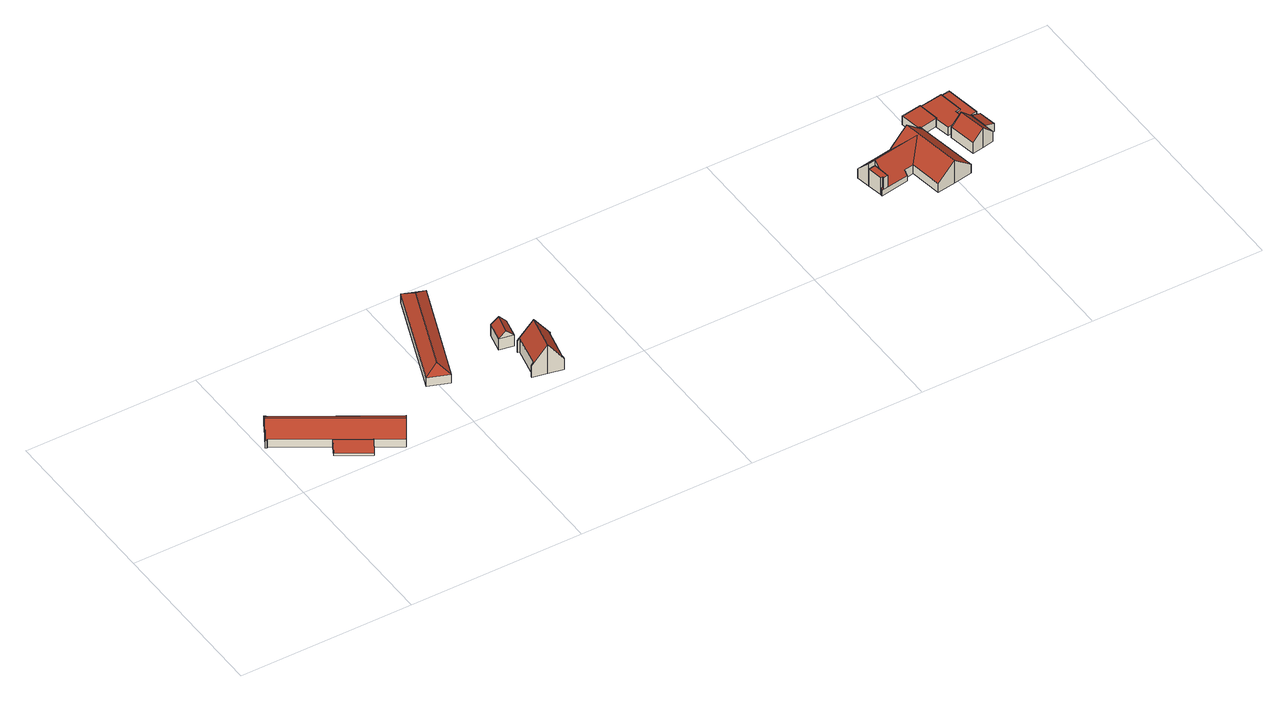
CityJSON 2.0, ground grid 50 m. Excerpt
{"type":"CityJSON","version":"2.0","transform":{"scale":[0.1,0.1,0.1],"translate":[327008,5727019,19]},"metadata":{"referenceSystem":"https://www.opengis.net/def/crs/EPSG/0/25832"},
"CityObjects":{
"building1":{"type":"Building","attributes":{"Geometrietyp2DReferenz":"3000","Gemeindeschluessel":"05170048","function":"51009_1610","roofType":"2100","measuredHeight":2.46},"geometry":[{"type":"Solid","lod":"2","boundaries":[[[[0,1,2,3]],[[4,5,1,0]],[[6,7,5,4]],[[3,2,7,6]],[[4,0,3,6]],[[1,5,7,2]]]],"semantics":{"surfaces":[{"type":"WallSurface"},{"type":"RoofSurface"},{"type":"GroundSurface"}],"values":[[0,0,0,0,1,2]]}}]},
"building2":{"type":"Building","attributes":{"Geometrietyp2DReferenz":"3000","Gemeindeschluessel":"05170048","function":"31001_2720","roofType":"3100","measuredHeight":5.56},"geometry":[{"type":"Solid","lod":"2","boundaries":[[[[8,9,10,11]],[[12,13,9,8]],[[14,15,13,12]],[[16,17,15,14]],[[18,19,17,16]],[[20,21,19,18]],[[22,23,21,20]],[[24,25,23,22]],[[26,27,25,24]],[[11,10,27,26]],[[22,20,18,16,14,24]],[[12,8,11,26,24,14]],[[9,13,15,17,19,21,23,25,27,10]]]],"semantics":{"surfaces":[{"type":"WallSurface"},{"type":"RoofSurface"},{"type":"GroundSurface"}],"values":[[0,0,0,0,0,0,0,0,0,0,1,1,2]]}}]},
"building3":{"type":"Building","attributes":{"Geometrietyp2DReferenz":"3000","Gemeindeschluessel":"05170048","function":"31001_2720","roofType":"3200","measuredHeight":5.01},"geometry":[{"type":"Solid","lod":"2","boundaries":[[[[28,29,30,31]],[[32,33,29,28]],[[34,35,33,32]],[[31,30,35,34]],[[28,36,32]],[[34,37,31]],[[31,37,36,28]],[[32,36,37,34]],[[29,33,35,30]]]],"semantics":{"surfaces":[{"type":"WallSurface"},{"type":"RoofSurface"},{"type":"GroundSurface"}],"values":[[0,0,0,0,1,1,1,1,2]]}}]},
"building4":{"type":"Building","attributes":{"Geometrietyp2DReferenz":"3000","Gemeindeschluessel":"05170048","function":"31001_1010","roofType":"3100","measuredHeight":9.41},"address":[{"country":"Germany","locality":"Wesel","thoroughfareNumber":"33","thoroughfareName":"Auf der Laak"}],"geometry":[{"type":"Solid","lod":"2","boundaries":[[[[38,39,40,41]],[[42,43,39,38]],[[44,45,43,42]],[[46,47,45,44]],[[48,49,47,46]],[[50,51,49,48]],[[52,53,51,50]],[[54,55,53,52]],[[56,57,55,54]],[[58,59,57,56]],[[60,61,59,58]],[[62,63,61,60]],[[64,65,63,62]],[[41,40,65,64]],[[42,38,41,64,62,60,58,44]],[[56,54,52,50,48,46,44,58]],[[39,43,45,47,49,51,53,55,57,59,61,63,65,40]]]],"semantics":{"surfaces":[{"type":"WallSurface"},{"type":"RoofSurface"},{"type":"GroundSurface"}],"values":[[0,0,0,0,0,0,0,0,0,0,0,0,0,0,1,1,2]]}}]},
"building5":{"type":"Building","attributes":{"Geometrietyp2DReferenz":"3000","Gemeindeschluessel":"05170048","function":"31001_2463","roofType":"3100","measuredHeight":5.68},"address":[{"country":"Germany","locality":"Wesel","thoroughfareNumber":"33","thoroughfareName":"Auf der Laak"}],"geometry":[{"type":"Solid","lod":"2","boundaries":[[[[66,67,68,69]],[[70,71,67,66]],[[72,73,71,70]],[[69,68,73,72]],[[66,74,70]],[[72,75,69]],[[69,75,74,66]],[[70,74,75,72]],[[67,71,73,68]]]],"semantics":{"surfaces":[{"type":"WallSurface"},{"type":"RoofSurface"},{"type":"GroundSurface"}],"values":[[0,0,0,0,0,0,1,1,2]]}}]},
"building6":{"type":"Building","attributes":{"Geometrietyp2DReferenz":"3000","Gemeindeschluessel":"05170048","function":"31001_1010","roofType":"1000","measuredHeight":5.47},"address":[{"country":"Germany","locality":"Wesel","thoroughfareNumber":"22","thoroughfareName":"Marwick"}],"geometry":[{"type":"Solid","lod":"2","boundaries":[[[[76,77,78,79]],[[80,81,77,76]],[[82,83,81,80]],[[84,85,83,82]],[[86,87,85,84]],[[79,78,87,86]],[[84,82,80,76,79,86]],[[77,81,83,85,87,78]]]],"semantics":{"surfaces":[{"type":"WallSurface"},{"type":"RoofSurface"},{"type":"GroundSurface"}],"values":[[0,0,0,0,0,0,1,2]]}}]},
"building7":{"type":"Building","attributes":{"Gemeindeschluessel":"05170048","Geometrietyp2DReferenz":"3000","function":"31001_1010"},"address":[{"country":"Germany","locality":"Wesel","thoroughfareNumber":"23","thoroughfareName":"Marwick"},{"country":"Germany","locality":"Wesel","thoroughfareNumber":"22","thoroughfareName":"Marwick"}],"children":["building7-1","building7-2"]},
"building7-1":{"type":"BuildingPart","attributes":{"roofType":"3100","measuredHeight":7.51},"parents":["building7"],"geometry":[{"type":"Solid","lod":"2","boundaries":[[[[88,89,90,91]],[[92,93,89,88]],[[94,95,93,92]],[[96,97,95,94]],[[98,99,100,101]],[[102,103,99,98]],[[104,105,103,102]],[[106,107,105,104]],[[108,109,107,106]],[[91,90,109,108]],[[98,101,96,94,92,102]],[[88,91,108,106,104,102,92]],[[89,93,95,97,100,99,103,105,107,109,90]],[[101,100,97,96]]]],"semantics":{"surfaces":[{"type":"WallSurface"},{"type":"RoofSurface"},{"type":"GroundSurface"},{"type":"ClosureSurface"}],"values":[[0,0,0,0,0,0,0,0,0,0,1,1,2,3]]}}]},
"building7-2":{"type":"BuildingPart","attributes":{"roofType":"5000","measuredHeight":7.27},"parents":["building7"],"geometry":[{"type":"Solid","lod":"2","boundaries":[[[[110,85,111,112]],[[113,83,85,110]],[[114,81,83,113]],[[115,77,81,114]],[[116,78,77,115]],[[117,87,78,116]],[[118,119,87,117]],[[120,121,119,118]],[[101,100,121,120]],[[122,123,97,96]],[[124,125,123,122]],[[112,111,125,124]],[[113,110,112,114]],[[96,126,118,117,116,115,114,112,124,122]],[[96,101,126]],[[118,126,101,120]],[[85,83,81,77,78,87,119,121,100,97,123,125,111]],[[96,97,100,101]]]],"semantics":{"surfaces":[{"type":"WallSurface"},{"type":"RoofSurface"},{"type":"GroundSurface"},{"type":"ClosureSurface"}],"values":[[0,0,0,0,0,0,0,0,0,0,0,0,1,1,1,1,2,3]]}}]},
"building8":{"type":"Building","attributes":{"Geometrietyp2DReferenz":"3000","Gemeindeschluessel":"05170048","function":"31001_2463","roofType":"1000","measuredHeight":2.67},"address":[{"country":"Germany","locality":"Wesel","thoroughfareNumber":"23","thoroughfareName":"Marwick"}],"geometry":[{"type":"Solid","lod":"2","boundaries":[[[[127,128,129,130]],[[131,132,128,127]],[[133,134,132,131]],[[135,136,134,133]],[[137,138,136,135]],[[139,140,138,137]],[[130,129,140,139]],[[137,135,133,131,127,130,139]],[[128,132,134,136,138,140,129]]]],"semantics":{"surfaces":[{"type":"WallSurface"},{"type":"RoofSurface"},{"type":"GroundSurface"}],"values":[[0,0,0,0,0,0,0,1,2]]}}]},
"building9":{"type":"Building","attributes":{"Geometrietyp2DReferenz":"3000","Gemeindeschluessel":"05170048","function":"31001_1010","roofType":"3100","measuredHeight":6.52},"address":[{"country":"Germany","locality":"Wesel","thoroughfareNumber":"23","thoroughfareName":"Marwick"}],"geometry":[{"type":"Solid","lod":"2","boundaries":[[[[141,142,143,144]],[[145,146,142,141]],[[147,148,146,145]],[[149,150,148,147]],[[151,152,150,149]],[[153,154,152,151]],[[144,143,154,153]],[[144,153,151,149,141]],[[147,145,141,149]],[[142,146,148,150,152,154,143]]]],"semantics":{"surfaces":[{"type":"WallSurface"},{"type":"RoofSurface"},{"type":"GroundSurface"}],"values":[[0,0,0,0,0,0,0,1,1,2]]}}]},
"building10":{"type":"Building","attributes":{"Geometrietyp2DReferenz":"3000","Gemeindeschluessel":"05170048","function":"31001_2723","roofType":"1000","measuredHeight":2.58},"address":[{"country":"Germany","locality":"Wesel","thoroughfareNumber":"23","thoroughfareName":"Marwick"}],"geometry":[{"type":"Solid","lod":"2","boundaries":[[[[155,156,157,158]],[[159,160,156,155]],[[161,162,160,159]],[[163,164,162,161]],[[165,166,164,163]],[[167,168,166,165]],[[169,170,168,167]],[[158,157,170,169]],[[167,165,163,161,159,155,158,169]],[[156,160,162,164,166,168,170,157]]]],"semantics":{"surfaces":[{"type":"WallSurface"},{"type":"RoofSurface"},{"type":"GroundSurface"}],"values":[[0,0,0,0,0,0,0,0,1,2]]}}]},
"building11":{"type":"Building","attributes":{"Geometrietyp2DReferenz":"3000","Gemeindeschluessel":"05170048","function":"31001_2723","roofType":"2100","measuredHeight":3.61},"address":[{"country":"Germany","locality":"Wesel","thoroughfareNumber":"23","thoroughfareName":"Marwick"}],"geometry":[{"type":"Solid","lod":"2","boundaries":[[[[171,172,173,174]],[[175,176,172,171]],[[177,178,176,175]],[[174,173,178,177]],[[175,171,174,177]],[[172,176,178,173]]]],"semantics":{"surfaces":[{"type":"WallSurface"},{"type":"RoofSurface"},{"type":"GroundSurface"}],"values":[[0,0,0,0,1,2]]}}]},
"building12":{"type":"Building","attributes":{"Geometrietyp2DReferenz":"3000","Gemeindeschluessel":"05170048","function":"51009_1610","roofType":"1000","measuredHeight":2.35},"geometry":[{"type":"Solid","lod":"2","boundaries":[[[[179,180,181,182]],[[183,162,180,179]],[[184,160,162,183]],[[185,156,160,184]],[[186,157,156,185]],[[182,181,157,186]],[[185,184,183,179,182,186]],[[180,162,160,156,157,181]]]],"semantics":{"surfaces":[{"type":"WallSurface"},{"type":"RoofSurface"},{"type":"GroundSurface"}],"values":[[0,0,0,0,0,0,1,2]]}}]}
},
"vertices":[
[219,17,18],[219,17,11],[235,46,11],[235,46,36],[133,71,18],[133,71,11],[149,100,36],[149,100,11],
[9,184,34],[9,184,10],[11,187,10],[11,187,36],[5,187,34],[5,187,10],[29,227,66],[29,227,10],[52,267,34],[52,267,10],[56,265,34],[56,265,10],[55,262,36],[55,262,10],[351,79,36],[351,79,10],[327,41,66],[327,41,10],[304,3,36],[304,3,10],
[586,475,33],[586,475,5],[470,174,5],[470,174,33],[646,452,33],[646,452,5],[530,152,33],[530,152,5],[606,437,55],[510,189,55],
[790,40,51],[790,40,14],[785,41,14],[785,41,58],[789,36,51],[789,36,14],[746,45,108],[746,45,14],[704,54,51],[704,54,14],[705,58,51],[705,58,14],[710,57,58],[710,57,14],[730,151,58],[730,151,14],[725,152,51],[725,152,14],[726,155,51],[726,155,14],[768,146,108],[768,146,14],[811,137,51],[811,137,14],[810,134,51],[810,134,14],[805,135,58],[805,135,14],
[736,186,41],[736,186,5],[749,242,5],[749,242,41],[696,195,41],[696,195,5],[709,251,41],[709,251,5],[716,190,62],[729,246,62],
[1829,179,62],[1829,179,7],[1822,227,7],[1822,227,62],[1815,176,62],[1815,176,7],[1815,181,62],[1815,181,7],[1809,180,62],[1809,180,7],[1802,224,62],[1802,224,7],
[2042,129,36],[2042,129,7],[2012,305,7],[2012,305,36],[1988,119,82],[1988,119,7],[1934,110,36],[1934,110,7],[1919,204,36],[1919,204,7],[1905,286,36],[1905,286,7],[1905,283,7],[1905,283,36],[1958,296,82],[1958,296,7],[2009,304,38],[2009,304,7],[2007,315,38],[2007,315,7],[2010,315,36],[2010,315,7],
[1809,180,30],[1810,174,7],[1810,174,24],[1815,181,30],[1815,176,25],[1829,179,25],[1822,227,79],[1802,224,79],[1801,224,79],[1801,224,7],[1795,264,36],[1795,264,7],[1891,199,36],[1891,199,7],[1892,188,24],[1892,188,7],[1963,252,79],
[2056,387,32],[2056,387,5],[1997,377,5],[1997,377,32],[2056,386,32],[2056,386,5],[2065,325,32],[2065,325,5],[2064,325,32],[2064,325,5],[2010,315,32],[2010,315,5],[2007,315,32],[2007,315,5],
[2119,195,71],[2119,195,6],[2151,201,6],[2151,201,40],[2087,190,40],[2087,190,6],[2073,269,40],[2073,269,6],[2106,275,71],[2106,275,6],[2138,280,40],[2138,280,6],[2147,228,40],[2147,228,6],
[2134,325,30],[2134,325,4],[2123,396,4],[2123,396,30],[2120,323,30],[2120,323,4],[2125,291,30],[2125,291,4],[2071,282,30],[2071,282,4],[2064,325,30],[2064,325,4],[2065,325,30],[2065,325,4],[2056,386,30],[2056,386,4],
[2167,285,30],[2167,285,5],[2138,280,5],[2138,280,41],[2176,233,30],[2176,233,5],[2147,228,41],[2147,228,5],
[2165,298,27],[2165,298,4],[2149,399,4],[2149,399,27],[2125,291,27],[2120,323,27],[2134,325,27],[2123,396,27]
]}
